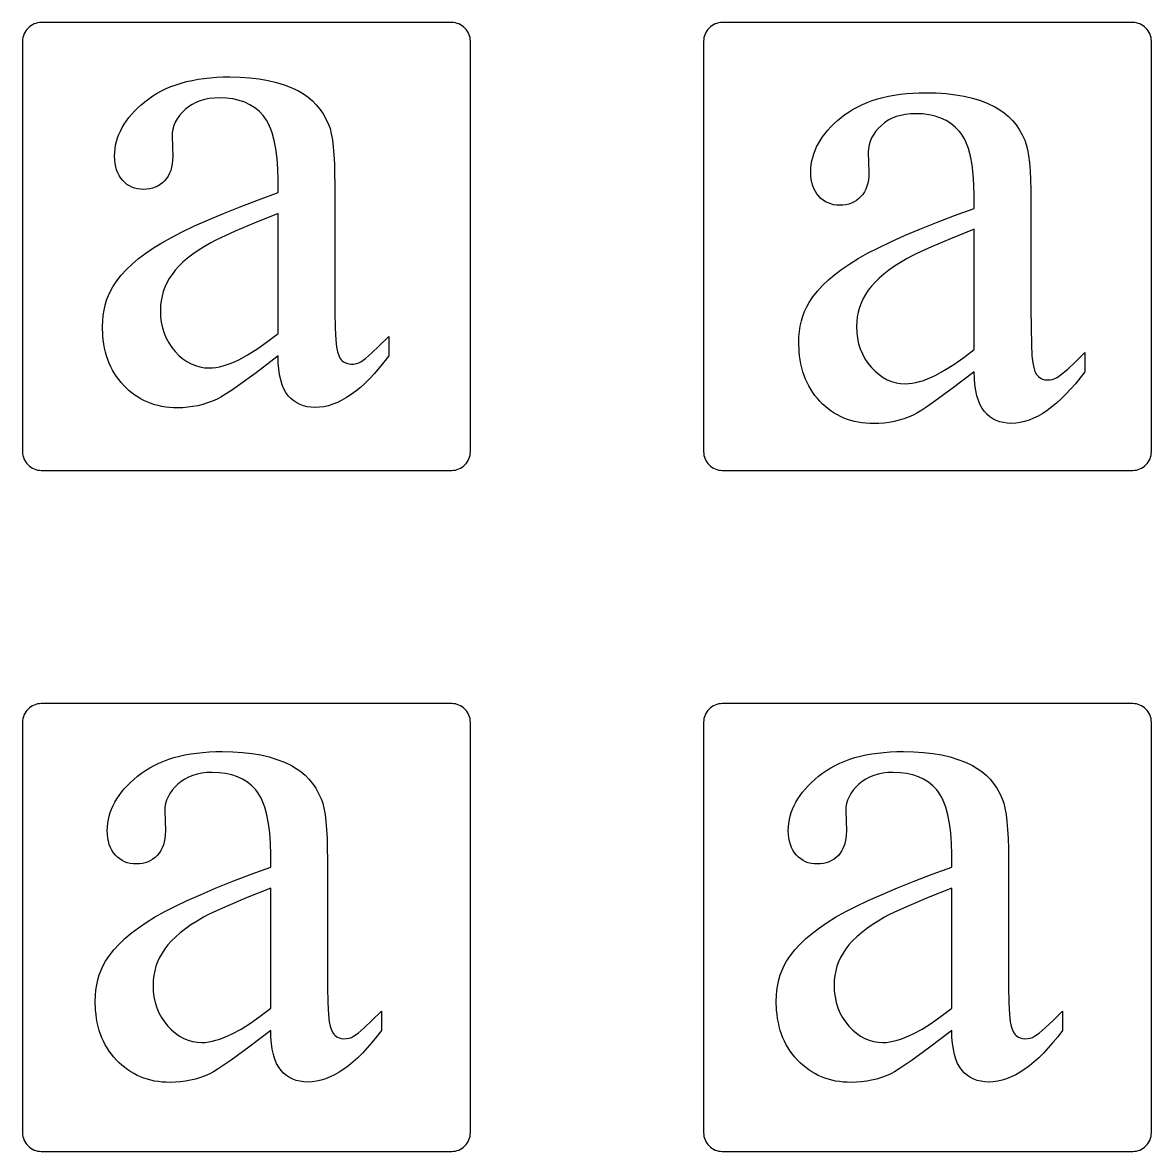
# Model space of a CAD drawing. Extents: x 5 to 599, y -219 to 392.
# Drawn here: x 17.16 to 49.18, y 84.7 to 116.72 of the extents above; entities that cross this region are included whole.
import ezdxf

# ---------------------------------------------------------------- set-up
doc = ezdxf.new("R2010")
doc.units = 0
doc.header["$MEASUREMENT"] = 0
doc.layers.add('EXT', color=1, linetype='CONTINUOUS')
doc.layers.add('TEXT', color=18, linetype='CONTINUOUS')

msp = doc.modelspace()

# ---------------------------------------------------------------- linework, layer by layer
at = {"layer": 'EXT'}
for points in [[(29.86, 104.548), (29.86, 116.19, 0.414214), (29.331, 116.72), (17.689, 116.72, 0.414214), (17.159, 116.19), (17.159, 104.548, 0.414214), (17.689, 104.019), (29.331, 104.019, 0.414214)], [(49.176, 104.548), (49.176, 116.19, 0.414214), (48.647, 116.72), (37.004, 116.72, 0.414214), (36.475, 116.19), (36.475, 104.548, 0.414214), (37.004, 104.019), (48.647, 104.019, 0.414214)], [(29.86, 85.232), (29.86, 96.875, 0.414214), (29.331, 97.404), (17.689, 97.404, 0.414214), (17.159, 96.875), (17.159, 85.232, 0.414214), (17.689, 84.703), (29.331, 84.703, 0.414214)], [(49.176, 85.232), (49.176, 96.875, 0.414214), (48.647, 97.404), (37.004, 97.404, 0.414214), (36.475, 96.875), (36.475, 85.232, 0.414214), (37.004, 84.703), (48.647, 84.703, 0.414214)]]:
    msp.add_lwpolyline(points, format="xyb", close=True, dxfattribs=at)
at = {"layer": 'TEXT'}
for points in [[(24.404, 107.266), (23.78, 106.79), (23.284, 106.427), (23.084, 106.287), (22.916, 106.176), (22.781, 106.092), (22.677, 106.037), (22.544, 105.979), (22.409, 105.93), (22.272, 105.888), (22.133, 105.854), (21.992, 105.827), (21.848, 105.808), (21.702, 105.797), (21.555, 105.793), (21.44, 105.795), (21.328, 105.803), (21.219, 105.815), (21.112, 105.832), (21.007, 105.855), (20.906, 105.882), (20.806, 105.914), (20.71, 105.951), (20.615, 105.993), (20.524, 106.04), (20.435, 106.092), (20.348, 106.149), (20.264, 106.211), (20.183, 106.278), (20.104, 106.35), (20.028, 106.427), (19.955, 106.508), (19.887, 106.592), (19.824, 106.679), (19.765, 106.769), (19.711, 106.862), (19.662, 106.959), (19.618, 107.058), (19.578, 107.161), (19.543, 107.267), (19.512, 107.376), (19.486, 107.488), (19.465, 107.603), (19.449, 107.722), (19.437, 107.843), (19.428, 108.095), (19.432, 108.256), (19.446, 108.411), (19.469, 108.561), (19.501, 108.705), (19.542, 108.844), (19.592, 108.977), (19.652, 109.105), (19.721, 109.227), (19.83, 109.392), (19.957, 109.554), (20.104, 109.714), (20.268, 109.871), (20.451, 110.026), (20.653, 110.178), (20.872, 110.328), (21.111, 110.476), (21.379, 110.626), (21.688, 110.784), (22.038, 110.951), (22.429, 111.125), (22.861, 111.307), (23.334, 111.497), (23.849, 111.695), (24.404, 111.9), (24.404, 112.252), (24.397, 112.573), (24.377, 112.868), (24.344, 113.136), (24.298, 113.379), (24.238, 113.595), (24.203, 113.693), (24.165, 113.785), (24.124, 113.87), (24.079, 113.948), (24.031, 114.02), (23.979, 114.086), (23.867, 114.203), (23.743, 114.304), (23.607, 114.389), (23.459, 114.459), (23.298, 114.514), (23.126, 114.552), (22.942, 114.576), (22.745, 114.583), (22.595, 114.578), (22.454, 114.563), (22.32, 114.537), (22.194, 114.501), (22.076, 114.454), (21.966, 114.397), (21.864, 114.329), (21.769, 114.252), (21.683, 114.167), (21.607, 114.08), (21.543, 113.989), (21.491, 113.896), (21.451, 113.799), (21.422, 113.699), (21.404, 113.597), (21.399, 113.491), (21.418, 112.925), (21.415, 112.816), (21.404, 112.713), (21.386, 112.617), (21.361, 112.527), (21.329, 112.444), (21.289, 112.367), (21.243, 112.296), (21.189, 112.232), (21.129, 112.175), (21.065, 112.125), (20.997, 112.083), (20.924, 112.049), (20.847, 112.023), (20.765, 112.003), (20.679, 111.992), (20.589, 111.988), (20.501, 111.992), (20.417, 112.004), (20.337, 112.024), (20.261, 112.052), (20.189, 112.087), (20.121, 112.131), (20.058, 112.182), (19.999, 112.242), (19.945, 112.308), (19.898, 112.38), (19.859, 112.458), (19.827, 112.542), (19.802, 112.631), (19.784, 112.727), (19.773, 112.828), (19.769, 112.935), (19.773, 113.039), (19.783, 113.142), (19.799, 113.244), (19.823, 113.346), (19.853, 113.446), (19.89, 113.545), (19.934, 113.643), (19.984, 113.74), (20.041, 113.835), (20.105, 113.93), (20.175, 114.024), (20.252, 114.116), (20.336, 114.208), (20.427, 114.298), (20.524, 114.388), (20.628, 114.476), (20.738, 114.561), (20.853, 114.641), (20.974, 114.715), (21.1, 114.783), (21.232, 114.847), (21.369, 114.904), (21.512, 114.956), (21.66, 115.003), (21.813, 115.044), (21.972, 115.08), (22.136, 115.11), (22.305, 115.135), (22.48, 115.154), (22.661, 115.168), (22.847, 115.176), (23.038, 115.179), (23.329, 115.172), (23.606, 115.154), (23.87, 115.122), (24.121, 115.079), (24.358, 115.022), (24.582, 114.954), (24.792, 114.872), (24.989, 114.779), (25.128, 114.698), (25.258, 114.606), (25.378, 114.504), (25.489, 114.391), (25.591, 114.267), (25.682, 114.133), (25.765, 113.988), (25.838, 113.832), (25.879, 113.714), (25.915, 113.568), (25.945, 113.394), (25.97, 113.193), (25.989, 112.965), (26.003, 112.709), (26.011, 112.426), (26.014, 112.115), (26.014, 109.081), (26.017, 108.504), (26.026, 108.05), (26.041, 107.721), (26.062, 107.515), (26.091, 107.383), (26.127, 107.275), (26.171, 107.19), (26.196, 107.157), (26.223, 107.129), (26.282, 107.087), (26.344, 107.056), (26.411, 107.038), (26.482, 107.032), (26.557, 107.036), (26.628, 107.049), (26.694, 107.07), (26.755, 107.1), (26.881, 107.192), (27.055, 107.342), (27.276, 107.548), (27.545, 107.812), (27.545, 107.266), (27.409, 107.089), (27.274, 106.923), (27.139, 106.769), (27.005, 106.626), (26.872, 106.494), (26.74, 106.374), (26.608, 106.266), (26.477, 106.168), (26.347, 106.083), (26.218, 106.008), (26.089, 105.945), (25.961, 105.894), (25.834, 105.854), (25.708, 105.825), (25.582, 105.808), (25.457, 105.803), (25.341, 105.808), (25.231, 105.823), (25.126, 105.849), (25.028, 105.885), (24.936, 105.932), (24.85, 105.989), (24.77, 106.056), (24.696, 106.134), (24.63, 106.224), (24.572, 106.329), (24.523, 106.449), (24.482, 106.583), (24.449, 106.732), (24.426, 106.895), (24.41, 107.073)], [(44.15, 106.817), (43.526, 106.341), (43.031, 105.978), (42.831, 105.838), (42.663, 105.727), (42.527, 105.643), (42.423, 105.588), (42.29, 105.53), (42.155, 105.481), (42.018, 105.439), (41.879, 105.405), (41.738, 105.378), (41.594, 105.359), (41.449, 105.347), (41.301, 105.344), (41.187, 105.346), (41.075, 105.354), (40.965, 105.366), (40.858, 105.383), (40.754, 105.406), (40.652, 105.433), (40.553, 105.465), (40.456, 105.502), (40.362, 105.544), (40.27, 105.591), (40.181, 105.643), (40.095, 105.7), (40.011, 105.762), (39.929, 105.829), (39.851, 105.901), (39.774, 105.978), (39.702, 106.059), (39.634, 106.143), (39.57, 106.23), (39.512, 106.32), (39.458, 106.413), (39.409, 106.51), (39.364, 106.609), (39.324, 106.712), (39.289, 106.818), (39.259, 106.927), (39.233, 107.039), (39.212, 107.154), (39.195, 107.272), (39.184, 107.394), (39.174, 107.646), (39.179, 107.807), (39.193, 107.962), (39.215, 108.112), (39.247, 108.256), (39.289, 108.395), (39.339, 108.528), (39.398, 108.656), (39.467, 108.778), (39.576, 108.943), (39.704, 109.105), (39.85, 109.265), (40.015, 109.422), (40.198, 109.577), (40.399, 109.729), (40.619, 109.879), (40.857, 110.027), (41.125, 110.177), (41.434, 110.335), (41.785, 110.502), (42.176, 110.676), (42.608, 110.858), (43.081, 111.048), (43.595, 111.246), (44.15, 111.451), (44.15, 111.803), (44.143, 112.124), (44.124, 112.418), (44.09, 112.687), (44.044, 112.929), (43.984, 113.146), (43.95, 113.244), (43.911, 113.336), (43.87, 113.421), (43.825, 113.499), (43.777, 113.571), (43.726, 113.637), (43.614, 113.753), (43.489, 113.855), (43.353, 113.94), (43.205, 114.01), (43.045, 114.064), (42.872, 114.103), (42.688, 114.127), (42.491, 114.134), (42.342, 114.129), (42.2, 114.114), (42.066, 114.088), (41.94, 114.051), (41.822, 114.005), (41.712, 113.948), (41.61, 113.88), (41.516, 113.803), (41.429, 113.718), (41.354, 113.631), (41.29, 113.54), (41.238, 113.447), (41.197, 113.35), (41.168, 113.25), (41.151, 113.147), (41.145, 113.042), (41.165, 112.476), (41.161, 112.367), (41.15, 112.264), (41.132, 112.168), (41.107, 112.078), (41.075, 111.995), (41.036, 111.918), (40.989, 111.847), (40.935, 111.783), (40.876, 111.726), (40.812, 111.676), (40.743, 111.634), (40.671, 111.6), (40.593, 111.573), (40.512, 111.554), (40.426, 111.543), (40.335, 111.539), (40.247, 111.543), (40.163, 111.555), (40.083, 111.575), (40.007, 111.603), (39.935, 111.638), (39.868, 111.682), (39.804, 111.733), (39.745, 111.793), (39.691, 111.859), (39.645, 111.931), (39.605, 112.009), (39.573, 112.093), (39.548, 112.182), (39.53, 112.278), (39.519, 112.379), (39.516, 112.486), (39.519, 112.59), (39.529, 112.693), (39.546, 112.795), (39.569, 112.897), (39.6, 112.997), (39.636, 113.096), (39.68, 113.194), (39.73, 113.29), (39.787, 113.386), (39.851, 113.481), (39.922, 113.575), (39.999, 113.667), (40.083, 113.759), (40.173, 113.849), (40.27, 113.939), (40.374, 114.027), (40.484, 114.112), (40.6, 114.192), (40.721, 114.266), (40.847, 114.334), (40.979, 114.398), (41.116, 114.455), (41.258, 114.507), (41.406, 114.554), (41.559, 114.595), (41.718, 114.631), (41.882, 114.661), (42.052, 114.686), (42.227, 114.705), (42.407, 114.719), (42.593, 114.727), (42.784, 114.73), (43.075, 114.723), (43.353, 114.705), (43.617, 114.673), (43.867, 114.63), (44.104, 114.573), (44.328, 114.505), (44.539, 114.423), (44.736, 114.33), (44.875, 114.249), (45.004, 114.157), (45.125, 114.055), (45.236, 113.942), (45.337, 113.818), (45.429, 113.684), (45.511, 113.539), (45.584, 113.383), (45.625, 113.265), (45.661, 113.119), (45.691, 112.945), (45.716, 112.744), (45.735, 112.516), (45.749, 112.26), (45.757, 111.977), (45.76, 111.666), (45.76, 108.632), (45.763, 108.055), (45.772, 107.601), (45.787, 107.272), (45.809, 107.066), (45.837, 106.934), (45.873, 106.825), (45.918, 106.741), (45.943, 106.708), (45.97, 106.68), (46.028, 106.638), (46.09, 106.607), (46.157, 106.589), (46.228, 106.583), (46.304, 106.587), (46.375, 106.6), (46.44, 106.621), (46.501, 106.651), (46.628, 106.743), (46.801, 106.893), (47.023, 107.099), (47.292, 107.363), (47.292, 106.817), (47.156, 106.64), (47.02, 106.474), (46.885, 106.32), (46.751, 106.177), (46.618, 106.045), (46.486, 105.925), (46.354, 105.817), (46.223, 105.719), (46.093, 105.634), (45.964, 105.559), (45.835, 105.496), (45.708, 105.445), (45.58, 105.405), (45.454, 105.376), (45.329, 105.359), (45.204, 105.353), (45.087, 105.359), (44.977, 105.374), (44.873, 105.4), (44.775, 105.436), (44.682, 105.483), (44.596, 105.54), (44.517, 105.607), (44.443, 105.685), (44.376, 105.775), (44.318, 105.88), (44.269, 106), (44.228, 106.134), (44.196, 106.283), (44.172, 106.446), (44.157, 106.624)], [(24.404, 107.9), (24.404, 111.305), (23.732, 111.034), (23.191, 110.805), (22.781, 110.619), (22.625, 110.542), (22.501, 110.476), (22.315, 110.368), (22.143, 110.259), (21.985, 110.148), (21.84, 110.037), (21.709, 109.924), (21.592, 109.81), (21.488, 109.695), (21.399, 109.578), (21.321, 109.46), (21.254, 109.339), (21.197, 109.215), (21.15, 109.088), (21.114, 108.959), (21.088, 108.826), (21.072, 108.692), (21.067, 108.554), (21.073, 108.382), (21.093, 108.218), (21.126, 108.061), (21.172, 107.911), (21.231, 107.769), (21.303, 107.635), (21.388, 107.508), (21.486, 107.388), (21.593, 107.279), (21.704, 107.185), (21.819, 107.106), (21.938, 107.04), (22.06, 106.99), (22.187, 106.953), (22.318, 106.932), (22.452, 106.925), (22.547, 106.928), (22.645, 106.94), (22.747, 106.959), (22.852, 106.985), (22.962, 107.02), (23.074, 107.062), (23.191, 107.111), (23.311, 107.168), (23.562, 107.306), (23.828, 107.473), (24.109, 107.672)], [(44.15, 107.451), (44.15, 110.856), (43.479, 110.585), (42.938, 110.356), (42.527, 110.17), (42.371, 110.093), (42.248, 110.027), (42.062, 109.919), (41.89, 109.81), (41.731, 109.699), (41.587, 109.588), (41.456, 109.475), (41.338, 109.361), (41.235, 109.246), (41.145, 109.129), (41.067, 109.011), (41, 108.89), (40.943, 108.766), (40.896, 108.639), (40.86, 108.51), (40.834, 108.377), (40.819, 108.242), (40.813, 108.105), (40.82, 107.933), (40.84, 107.769), (40.872, 107.612), (40.918, 107.462), (40.977, 107.32), (41.049, 107.186), (41.135, 107.058), (41.233, 106.939), (41.34, 106.83), (41.451, 106.736), (41.565, 106.656), (41.684, 106.591), (41.807, 106.541), (41.934, 106.504), (42.064, 106.483), (42.199, 106.475), (42.293, 106.479), (42.391, 106.491), (42.493, 106.51), (42.599, 106.536), (42.708, 106.571), (42.821, 106.613), (42.937, 106.662), (43.057, 106.719), (43.309, 106.857), (43.574, 107.024), (43.855, 107.222)], [(24.196, 88.134), (23.572, 87.658), (23.077, 87.295), (22.877, 87.155), (22.709, 87.044), (22.573, 86.96), (22.469, 86.905), (22.337, 86.848), (22.202, 86.798), (22.065, 86.756), (21.925, 86.722), (21.784, 86.695), (21.641, 86.676), (21.495, 86.665), (21.347, 86.661), (21.233, 86.663), (21.121, 86.671), (21.011, 86.683), (20.904, 86.7), (20.8, 86.723), (20.698, 86.75), (20.599, 86.782), (20.502, 86.819), (20.408, 86.861), (20.316, 86.909), (20.227, 86.961), (20.141, 87.018), (20.057, 87.079), (19.976, 87.146), (19.897, 87.218), (19.82, 87.295), (19.748, 87.376), (19.68, 87.46), (19.617, 87.547), (19.558, 87.637), (19.504, 87.73), (19.455, 87.827), (19.41, 87.926), (19.37, 88.029), (19.335, 88.135), (19.305, 88.244), (19.279, 88.356), (19.258, 88.471), (19.242, 88.59), (19.23, 88.711), (19.22, 88.963), (19.225, 89.124), (19.239, 89.279), (19.262, 89.429), (19.294, 89.573), (19.335, 89.712), (19.385, 89.845), (19.445, 89.973), (19.513, 90.095), (19.622, 90.26), (19.75, 90.422), (19.896, 90.582), (20.061, 90.739), (20.244, 90.894), (20.445, 91.046), (20.665, 91.196), (20.903, 91.344), (21.172, 91.494), (21.481, 91.653), (21.831, 91.819), (22.222, 91.993), (22.654, 92.175), (23.127, 92.365), (23.641, 92.563), (24.196, 92.768), (24.196, 93.12), (24.19, 93.441), (24.17, 93.736), (24.137, 94.004), (24.09, 94.247), (24.031, 94.463), (23.996, 94.561), (23.958, 94.653), (23.916, 94.738), (23.871, 94.816), (23.823, 94.888), (23.772, 94.954), (23.66, 95.071), (23.536, 95.172), (23.399, 95.257), (23.251, 95.327), (23.091, 95.382), (22.918, 95.42), (22.734, 95.444), (22.538, 95.452), (22.388, 95.446), (22.246, 95.431), (22.112, 95.405), (21.986, 95.369), (21.868, 95.322), (21.758, 95.265), (21.656, 95.198), (21.562, 95.12), (21.475, 95.035), (21.4, 94.948), (21.336, 94.857), (21.284, 94.764), (21.243, 94.667), (21.214, 94.567), (21.197, 94.465), (21.191, 94.359), (21.211, 93.793), (21.207, 93.684), (21.196, 93.581), (21.179, 93.485), (21.153, 93.395), (21.121, 93.312), (21.082, 93.235), (21.035, 93.164), (20.981, 93.1), (20.922, 93.043), (20.858, 92.994), (20.79, 92.952), (20.717, 92.917), (20.64, 92.891), (20.558, 92.872), (20.472, 92.86), (20.381, 92.856), (20.293, 92.86), (20.209, 92.872), (20.129, 92.892), (20.053, 92.92), (19.982, 92.955), (19.914, 92.999), (19.851, 93.051), (19.791, 93.11), (19.737, 93.176), (19.691, 93.248), (19.651, 93.326), (19.619, 93.41), (19.594, 93.499), (19.576, 93.595), (19.565, 93.696), (19.562, 93.803), (19.565, 93.907), (19.575, 94.01), (19.592, 94.113), (19.616, 94.214), (19.646, 94.314), (19.683, 94.413), (19.726, 94.511), (19.777, 94.608), (19.834, 94.703), (19.897, 94.798), (19.968, 94.892), (20.045, 94.984), (20.129, 95.076), (20.219, 95.166), (20.317, 95.256), (20.42, 95.344), (20.531, 95.429), (20.646, 95.509), (20.767, 95.583), (20.893, 95.652), (21.025, 95.715), (21.162, 95.772), (21.304, 95.824), (21.452, 95.871), (21.606, 95.912), (21.764, 95.948), (21.928, 95.978), (22.098, 96.003), (22.273, 96.022), (22.453, 96.036), (22.639, 96.044), (22.83, 96.047), (23.121, 96.04), (23.399, 96.022), (23.663, 95.99), (23.913, 95.947), (24.151, 95.89), (24.374, 95.822), (24.585, 95.74), (24.782, 95.647), (24.921, 95.566), (25.051, 95.474), (25.171, 95.372), (25.282, 95.259), (25.383, 95.135), (25.475, 95.001), (25.557, 94.856), (25.631, 94.7), (25.672, 94.582), (25.707, 94.436), (25.738, 94.262), (25.762, 94.061), (25.781, 93.833), (25.795, 93.577), (25.803, 93.294), (25.806, 92.983), (25.806, 89.949), (25.809, 89.372), (25.818, 88.918), (25.834, 88.589), (25.855, 88.383), (25.883, 88.251), (25.92, 88.143), (25.964, 88.058), (25.989, 88.025), (26.016, 87.997), (26.074, 87.955), (26.137, 87.924), (26.203, 87.906), (26.274, 87.9), (26.35, 87.904), (26.421, 87.917), (26.487, 87.938), (26.548, 87.968), (26.674, 88.06), (26.848, 88.21), (27.069, 88.416), (27.338, 88.68), (27.338, 88.134), (27.202, 87.957), (27.066, 87.791), (26.932, 87.637), (26.798, 87.494), (26.664, 87.362), (26.532, 87.242), (26.4, 87.134), (26.27, 87.036), (26.139, 86.951), (26.01, 86.876), (25.882, 86.814), (25.754, 86.762), (25.627, 86.722), (25.5, 86.693), (25.375, 86.676), (25.25, 86.671), (25.134, 86.676), (25.023, 86.691), (24.919, 86.717), (24.821, 86.754), (24.729, 86.8), (24.643, 86.857), (24.563, 86.925), (24.489, 87.002), (24.423, 87.093), (24.365, 87.197), (24.315, 87.317), (24.274, 87.451), (24.242, 87.6), (24.218, 87.763), (24.203, 87.941)], [(43.512, 88.134), (42.888, 87.658), (42.393, 87.295), (42.193, 87.155), (42.025, 87.044), (41.889, 86.96), (41.785, 86.905), (41.652, 86.848), (41.517, 86.798), (41.38, 86.756), (41.241, 86.722), (41.1, 86.695), (40.956, 86.676), (40.811, 86.665), (40.663, 86.661), (40.549, 86.663), (40.437, 86.671), (40.327, 86.683), (40.22, 86.7), (40.116, 86.723), (40.014, 86.75), (39.915, 86.782), (39.818, 86.819), (39.724, 86.861), (39.632, 86.909), (39.543, 86.961), (39.457, 87.018), (39.373, 87.079), (39.291, 87.146), (39.213, 87.218), (39.136, 87.295), (39.064, 87.376), (38.996, 87.46), (38.932, 87.547), (38.874, 87.637), (38.82, 87.73), (38.771, 87.827), (38.726, 87.926), (38.686, 88.029), (38.651, 88.135), (38.621, 88.244), (38.595, 88.356), (38.574, 88.471), (38.557, 88.59), (38.546, 88.711), (38.536, 88.963), (38.541, 89.124), (38.554, 89.279), (38.577, 89.429), (38.609, 89.573), (38.651, 89.712), (38.701, 89.845), (38.76, 89.973), (38.829, 90.095), (38.938, 90.26), (39.066, 90.422), (39.212, 90.582), (39.376, 90.739), (39.56, 90.894), (39.761, 91.046), (39.981, 91.196), (40.219, 91.344), (40.487, 91.494), (40.796, 91.653), (41.146, 91.819), (41.538, 91.993), (41.97, 92.175), (42.443, 92.365), (42.957, 92.563), (43.512, 92.768), (43.512, 93.12), (43.505, 93.441), (43.486, 93.736), (43.452, 94.004), (43.406, 94.247), (43.346, 94.463), (43.311, 94.561), (43.273, 94.653), (43.232, 94.738), (43.187, 94.816), (43.139, 94.888), (43.088, 94.954), (42.976, 95.071), (42.851, 95.172), (42.715, 95.257), (42.567, 95.327), (42.407, 95.382), (42.234, 95.42), (42.05, 95.444), (41.853, 95.452), (41.704, 95.446), (41.562, 95.431), (41.428, 95.405), (41.302, 95.369), (41.184, 95.322), (41.074, 95.265), (40.972, 95.198), (40.878, 95.12), (40.791, 95.035), (40.716, 94.948), (40.652, 94.857), (40.6, 94.764), (40.559, 94.667), (40.53, 94.567), (40.513, 94.465), (40.507, 94.359), (40.527, 93.793), (40.523, 93.684), (40.512, 93.581), (40.494, 93.485), (40.469, 93.395), (40.437, 93.312), (40.398, 93.235), (40.351, 93.164), (40.297, 93.1), (40.238, 93.043), (40.174, 92.994), (40.105, 92.952), (40.033, 92.917), (39.955, 92.891), (39.874, 92.872), (39.788, 92.86), (39.697, 92.856), (39.609, 92.86), (39.525, 92.872), (39.445, 92.892), (39.369, 92.92), (39.297, 92.955), (39.23, 92.999), (39.166, 93.051), (39.107, 93.11), (39.053, 93.176), (39.007, 93.248), (38.967, 93.326), (38.935, 93.41), (38.91, 93.499), (38.892, 93.595), (38.881, 93.696), (38.878, 93.803), (38.881, 93.907), (38.891, 94.01), (38.908, 94.113), (38.931, 94.214), (38.962, 94.314), (38.998, 94.413), (39.042, 94.511), (39.092, 94.608), (39.149, 94.703), (39.213, 94.798), (39.284, 94.892), (39.361, 94.984), (39.444, 95.076), (39.535, 95.166), (39.632, 95.256), (39.736, 95.344), (39.846, 95.429), (39.962, 95.509), (40.083, 95.583), (40.209, 95.652), (40.341, 95.715), (40.478, 95.772), (40.62, 95.824), (40.768, 95.871), (40.921, 95.912), (41.08, 95.948), (41.244, 95.978), (41.414, 96.003), (41.589, 96.022), (41.769, 96.036), (41.955, 96.044), (42.146, 96.047), (42.437, 96.04), (42.714, 96.022), (42.979, 95.99), (43.229, 95.947), (43.466, 95.89), (43.69, 95.822), (43.901, 95.74), (44.097, 95.647), (44.237, 95.566), (44.366, 95.474), (44.487, 95.372), (44.598, 95.259), (44.699, 95.135), (44.791, 95.001), (44.873, 94.856), (44.946, 94.7), (44.987, 94.582), (45.023, 94.436), (45.053, 94.262), (45.078, 94.061), (45.097, 93.833), (45.111, 93.577), (45.119, 93.294), (45.122, 92.983), (45.122, 89.949), (45.125, 89.372), (45.134, 88.918), (45.149, 88.589), (45.171, 88.383), (45.199, 88.251), (45.235, 88.143), (45.28, 88.058), (45.305, 88.025), (45.332, 87.997), (45.39, 87.955), (45.452, 87.924), (45.519, 87.906), (45.59, 87.9), (45.666, 87.904), (45.737, 87.917), (45.802, 87.938), (45.863, 87.968), (45.99, 88.06), (46.163, 88.21), (46.385, 88.416), (46.654, 88.68), (46.654, 88.134), (46.518, 87.957), (46.382, 87.791), (46.247, 87.637), (46.113, 87.494), (45.98, 87.362), (45.848, 87.242), (45.716, 87.134), (45.585, 87.036), (45.455, 86.951), (45.326, 86.876), (45.197, 86.814), (45.069, 86.762), (44.942, 86.722), (44.816, 86.693), (44.691, 86.676), (44.566, 86.671), (44.449, 86.676), (44.339, 86.691), (44.235, 86.717), (44.137, 86.754), (44.044, 86.8), (43.958, 86.857), (43.879, 86.925), (43.805, 87.002), (43.738, 87.093), (43.68, 87.197), (43.631, 87.317), (43.59, 87.451), (43.558, 87.6), (43.534, 87.763), (43.519, 87.941)], [(24.196, 88.768), (24.196, 92.173), (23.525, 91.902), (22.984, 91.673), (22.574, 91.487), (22.417, 91.41), (22.294, 91.344), (22.108, 91.236), (21.936, 91.127), (21.777, 91.017), (21.633, 90.905), (21.502, 90.792), (21.385, 90.678), (21.281, 90.563), (21.191, 90.446), (21.114, 90.328), (21.046, 90.207), (20.989, 90.083), (20.942, 89.956), (20.906, 89.827), (20.88, 89.695), (20.865, 89.56), (20.86, 89.422), (20.866, 89.25), (20.886, 89.086), (20.919, 88.929), (20.964, 88.779), (21.023, 88.637), (21.096, 88.503), (21.181, 88.376), (21.279, 88.256), (21.386, 88.147), (21.497, 88.053), (21.612, 87.974), (21.73, 87.908), (21.853, 87.858), (21.98, 87.822), (22.11, 87.8), (22.245, 87.793), (22.339, 87.796), (22.438, 87.808), (22.539, 87.827), (22.645, 87.854), (22.754, 87.888), (22.867, 87.93), (22.983, 87.979), (23.104, 88.037), (23.355, 88.174), (23.621, 88.341), (23.901, 88.54)], [(43.512, 88.768), (43.512, 92.173), (42.841, 91.902), (42.3, 91.673), (41.889, 91.487), (41.733, 91.41), (41.61, 91.344), (41.424, 91.236), (41.252, 91.127), (41.093, 91.017), (40.949, 90.905), (40.818, 90.792), (40.7, 90.678), (40.597, 90.563), (40.507, 90.446), (40.429, 90.328), (40.362, 90.207), (40.305, 90.083), (40.258, 89.956), (40.222, 89.827), (40.196, 89.695), (40.181, 89.56), (40.175, 89.422), (40.182, 89.25), (40.202, 89.086), (40.234, 88.929), (40.28, 88.779), (40.339, 88.637), (40.411, 88.503), (40.497, 88.376), (40.595, 88.256), (40.702, 88.147), (40.813, 88.053), (40.927, 87.974), (41.046, 87.908), (41.169, 87.858), (41.296, 87.822), (41.426, 87.8), (41.561, 87.793), (41.655, 87.796), (41.753, 87.808), (41.855, 87.827), (41.961, 87.854), (42.07, 87.888), (42.183, 87.93), (42.299, 87.979), (42.419, 88.037), (42.671, 88.174), (42.936, 88.341), (43.217, 88.54)]]:
    msp.add_lwpolyline(points, close=True, dxfattribs=at)

doc.saveas('drawing.dxf')
